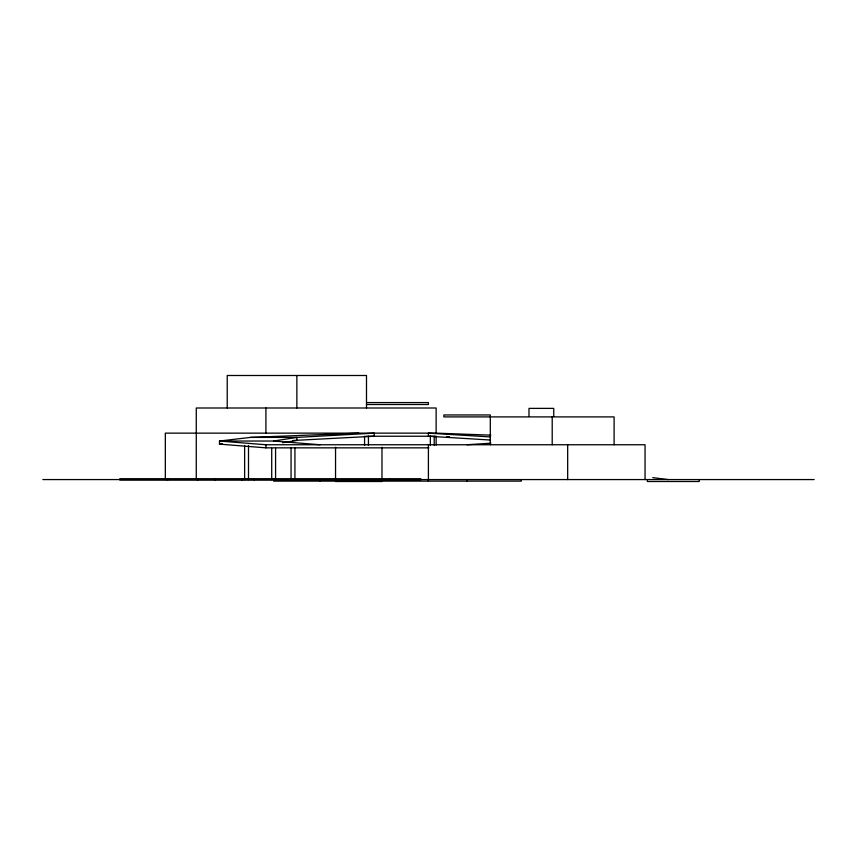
<?xml version="1.0" encoding="UTF-8"?>
<svg xmlns="http://www.w3.org/2000/svg" width="857" height="857" viewBox="0 0 857 857"><rect width="100%" height="100%" fill="white"/><g stroke="black" fill="none" stroke-linecap="round" stroke-linejoin="round"><path stroke-width="1.29" d="M428.864 447.847L265.916 447.847L219.488 444.13L219.488 441.034L273.651 441.034L296.865 437.402L374.241 433.139L374.241 436.234L292.88 440.498M282.681 442.715L296.865 440.498L296.865 437.402L250.437 437.402L219.488 441.034L265.916 444.751L645.053 444.751L645.053 479.566M222.07 443.83L219.488 444.13L222.124 444.13M467.086 444.751L490.868 443.187M250.437 437.402L358.762 433.139M366.496 402.576L428.404 402.576L428.404 404.515L366.496 404.515M490.836 435.152L436.138 433.139L165.326 433.139L165.326 479.566M365.853 436.234L436.138 436.234M42.85 479.566L814.15 479.566M446.808 436.631L449.475 436.727M490.161 436.92L428.404 433.139L428.404 436.234L490.161 440.016M273.651 441.034L320.079 444.751M652.788 477.638L668.267 479.566M699.216 479.566L699.216 481.505L647.378 481.505L647.378 479.566M614.105 444.751L614.105 416.898L443.872 416.898L443.872 414.959L490.3 414.959L490.3 444.751M567.677 444.751L567.677 479.566M553.751 416.288L553.751 408.382L528.994 408.382L528.994 416.288M552.208 416.898L552.208 444.751M521.249 479.566L521.249 481.12L273.651 481.12L273.651 479.566M467.086 479.566L467.086 481.12M436.138 433.139L436.138 407.996L196.274 407.996L196.274 479.566M436.138 437.124L436.138 445.083M434.21 436.234L434.21 445.426M430.332 436.234L430.332 445.426M428.404 444.751L428.404 481.12M389.871 478.795L389.871 479.952M381.976 447.225L381.976 481.505L335.548 481.505L335.548 447.225M368.435 436.234L368.435 445.426M366.496 407.996L366.496 375.495L227.223 375.495L227.223 407.996M364.568 436.234L364.568 445.426M320.079 479.566L320.079 481.12M296.865 375.495L296.865 407.996M294.926 447.847L294.926 479.566M291.059 447.847L291.059 479.566M275.579 448.307L275.579 479.566M271.712 448.307L271.712 479.566M265.916 407.996L265.916 433.139M265.916 444.751L265.916 447.847M254.304 478.795L254.304 479.952M248.498 445.447L248.498 479.566M244.631 445.447L244.631 479.566M241.92 478.795L241.92 479.952M214.807 478.795L214.807 479.952M197.731 478.795L197.731 479.952M167.64 478.795L167.64 479.952M420.658 478.795L119.798 478.795L119.798 479.952L420.658 479.952L420.658 478.795"/></g></svg>
